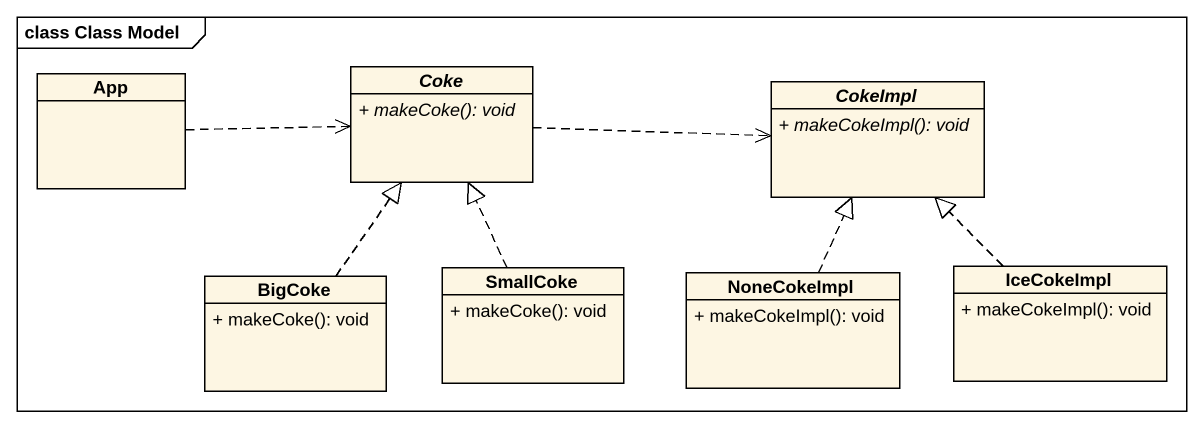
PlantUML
@startuml
mainframe class Class Model
hide circle
hide empty members
skinparam classAttributeIconSize 0
class App
abstract class Coke {
  {abstract} + makeCoke(): void
}
abstract class CokeImpl {
  {abstract} + makeCokeImpl(): void
}
class BigCoke {
  + makeCoke(): void
}
class SmallCoke {
  + makeCoke(): void
}
class NoneCokeImpl {
  + makeCokeImpl(): void
}
class IceCokeImpl {
  + makeCokeImpl(): void
}
App .right.> Coke
Coke .right.> CokeImpl
BigCoke .up.|> Coke
SmallCoke .up.|> Coke
NoneCokeImpl .up.|> CokeImpl
IceCokeImpl .up.|> CokeImpl
@enduml
